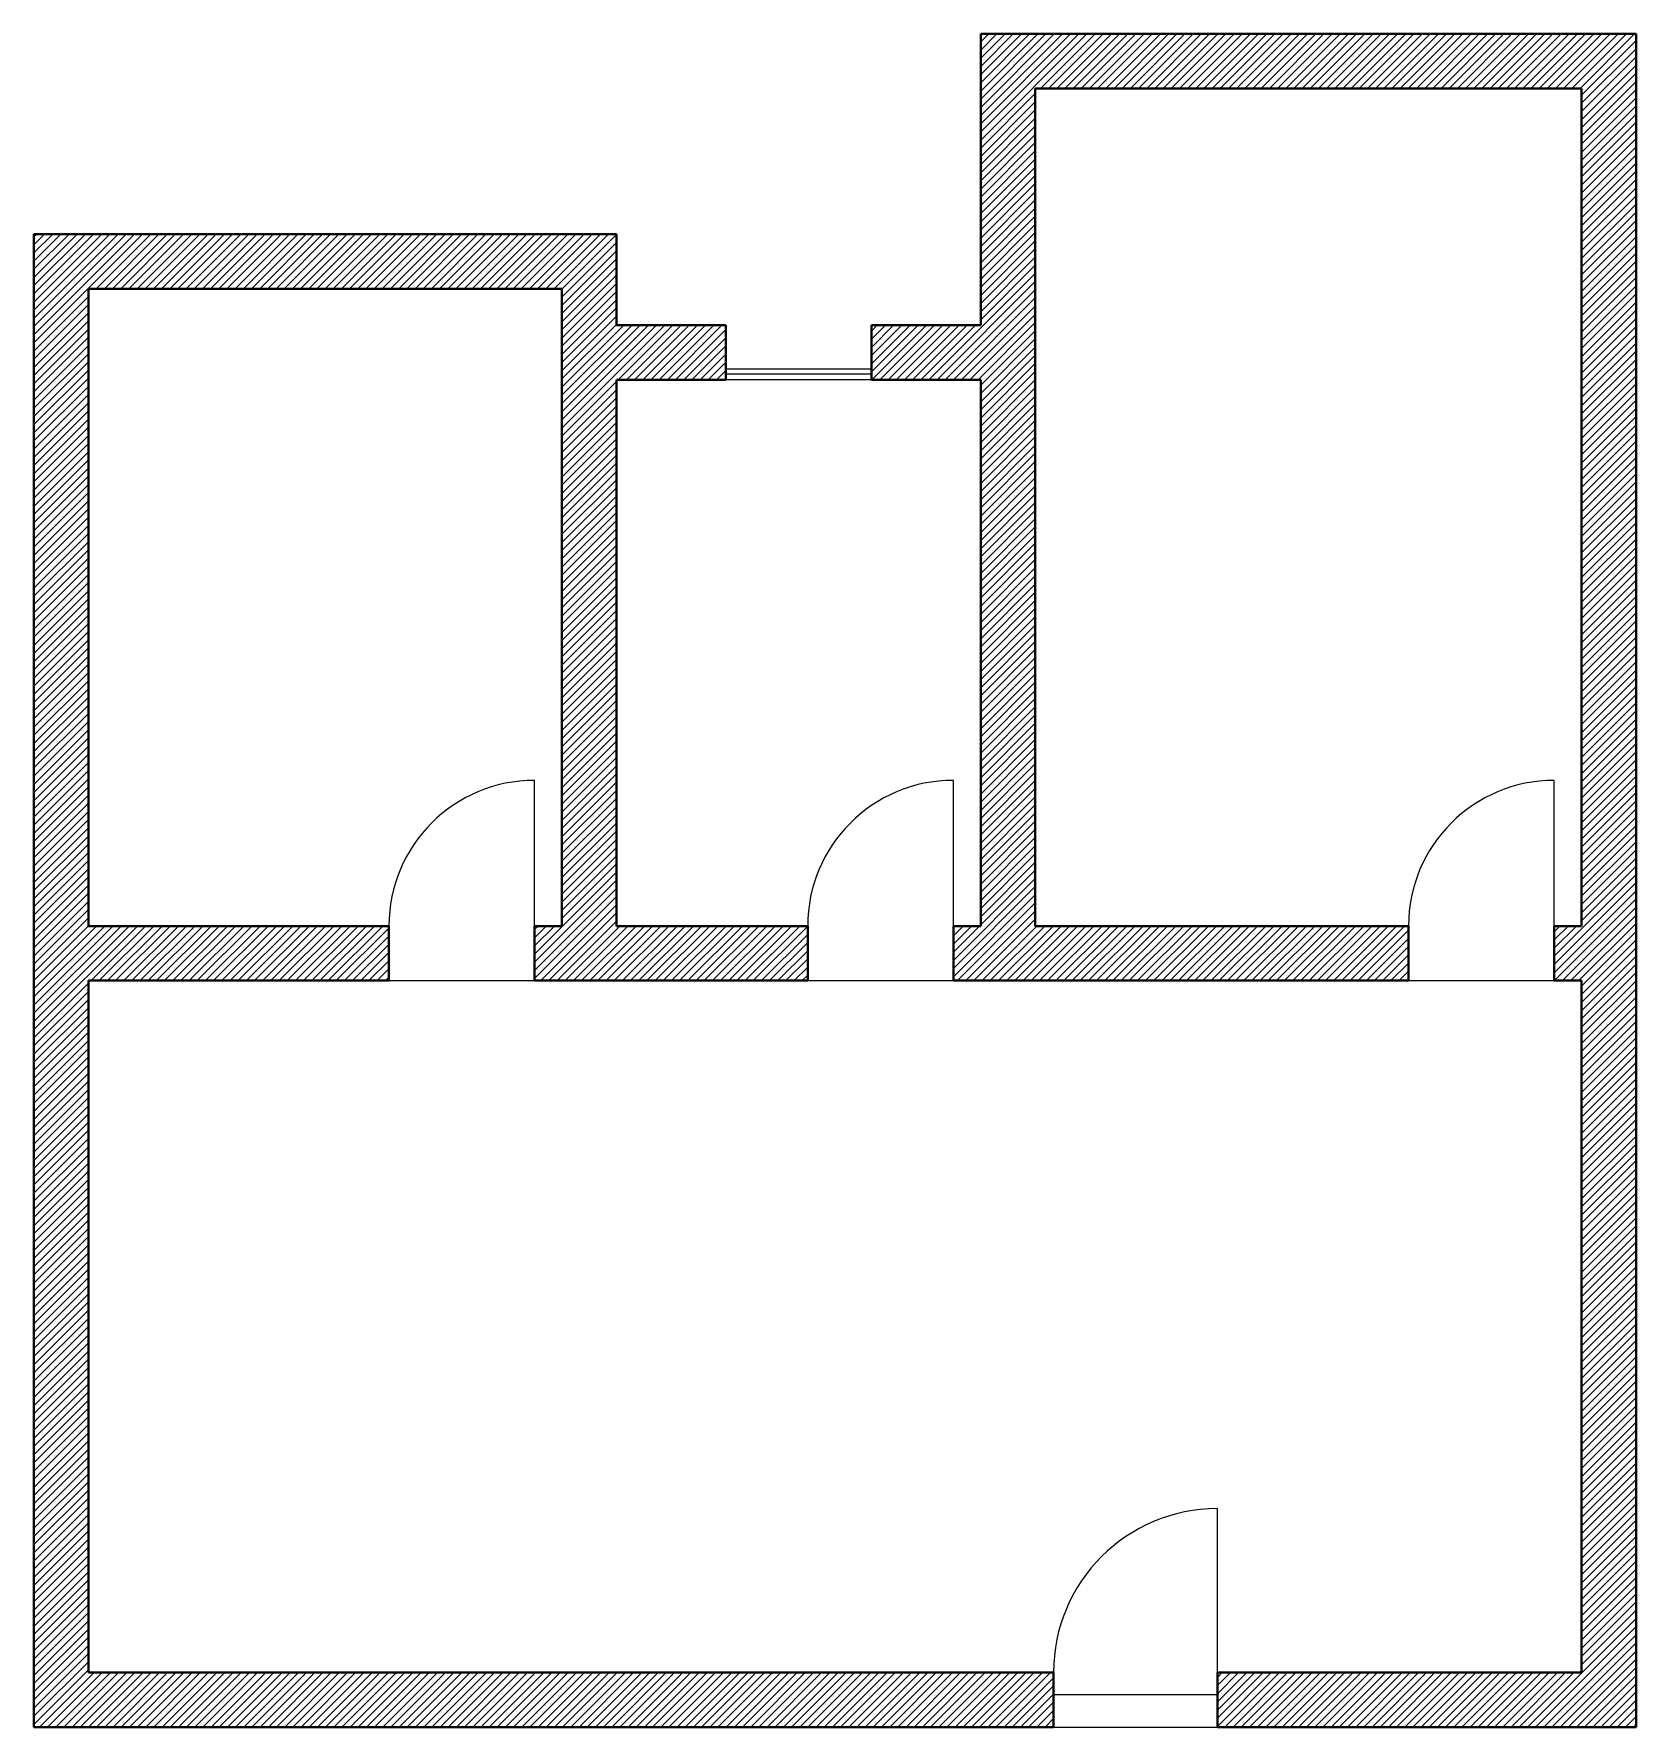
# Model space of a CAD drawing. Header units: millimetres. Extents: x 19 to 899, y 16 to 946.
import ezdxf

# ---------------------------------------------------------------- set-up
doc = ezdxf.new("R2010")
doc.units = ezdxf.units.MM
doc.layers.get('0').update_dxf_attribs({"lineweight": 40})
doc.layers.add('Pianta es 2$0$infissi', color=10, linetype='Continuous')
doc.layers.add('RETINI', color=7, linetype='Continuous')

msp = doc.modelspace()

# ---------------------------------------------------------------- hatches: boundary and pattern name
at = {"layer": 'RETINI'}
h = msp.add_hatch(dxfattribs=at)
h.set_pattern_fill('ANSI31', color=256)
h.set_pattern_definition([(45, (-3412201.4903, -1522020.2318), (-2.2450640303, 2.2450640303), [])])
h.paths.add_polyline_path([(898.63, 946.18), (538.63, 946.18), (538.63, 786.18), (478.63, 786.18), (478.63, 756.18), (538.63, 756.18), (538.63, 456.18), (523.63, 456.18), (523.63, 426.18), (538.63, 426.18), (773.63, 426.18), (773.63, 456.18), (568.63, 456.18), (568.63, 916.18), (868.63, 916.18), (868.63, 456.18), (853.63, 456.18), (853.63, 426.18), (868.63, 426.18), (868.63, 46.18), (668.63, 46.18), (668.63, 16.18), (898.63, 16.18), (898.63, 426.18)])
h.paths.add_polyline_path([(398.63, 786.18), (338.63, 786.18), (338.63, 836.18), (18.63, 836.18), (18.63, 426.18), (18.63, 16.18), (578.63, 16.18), (578.63, 46.18), (48.63, 46.18), (48.63, 426.18), (213.63, 426.18), (213.63, 456.18), (48.63, 456.18), (48.63, 806.18), (308.63, 806.18), (308.63, 456.18), (293.63, 456.18), (293.63, 426.18), (443.63, 426.18), (443.63, 456.18), (338.63, 456.18), (338.63, 756.18), (398.63, 756.18), (398.63, 759.18), (398.63, 762.18)])

# ---------------------------------------------------------------- linework, layer by layer
for p, q in [((898.63, 946.18), (538.63, 946.18)), ((538.63, 946.18), (538.63, 786.18)), ((898.63, 426.18), (898.63, 946.18)), ((868.63, 916.18), (568.63, 916.18)), ((568.63, 916.18), (568.63, 456.18)), ((868.63, 456.18), (868.63, 916.18)), ((338.63, 836.18), (18.63, 836.18)), ((18.63, 836.18), (18.63, 426.18)), ((338.63, 786.18), (338.63, 836.18)), ((308.63, 806.18), (48.63, 806.18)), ((48.63, 806.18), (48.63, 456.18)), ((308.63, 456.18), (308.63, 806.18)), ((338.63, 786.18), (398.63, 786.18)), ((398.63, 756.18), (398.63, 786.18)), ((478.63, 756.18), (478.63, 786.18)), ((478.63, 786.18), (538.63, 786.18)), ((338.63, 456.18), (338.63, 756.18)), ((338.63, 756.18), (398.63, 756.18)), ((478.63, 756.18), (538.63, 756.18)), ((538.63, 756.18), (538.63, 456.18)), ((48.63, 456.18), (213.63, 456.18)), ((213.63, 426.18), (213.63, 456.18)), ((308.63, 456.18), (293.63, 456.18)), ((293.63, 426.18), (293.63, 456.18)), ((443.63, 456.18), (338.63, 456.18)), ((443.63, 456.18), (443.63, 426.18)), ((538.63, 456.18), (523.63, 456.18)), ((523.63, 456.18), (523.63, 426.18)), ((568.63, 456.18), (773.63, 456.18)), ((773.63, 456.18), (773.63, 426.18)), ((868.63, 456.18), (853.63, 456.18)), ((853.63, 456.18), (853.63, 426.18)), ((18.63, 426.18), (18.63, 16.18)), ((48.63, 426.18), (48.63, 46.18)), ((48.63, 426.18), (213.63, 426.18)), ((443.63, 426.18), (293.63, 426.18)), ((538.63, 426.18), (523.63, 426.18)), ((538.63, 426.18), (773.63, 426.18)), ((853.63, 426.18), (868.63, 426.18)), ((868.63, 46.18), (868.63, 426.18)), ((898.63, 16.18), (898.63, 426.18)), ((48.63, 46.18), (578.63, 46.18)), ((578.63, 46.18), (578.63, 16.18)), ((868.63, 46.18), (668.63, 46.18)), ((668.63, 46.18), (668.63, 16.18)), ((18.63, 16.18), (578.63, 16.18)), ((668.63, 16.18), (898.63, 16.18))]:
    msp.add_line(p, q)
at = {"layer": 'Pianta es 2$0$infissi'}
for p, q in [((398.63, 759.18), (398.63, 762.18)), ((398.63, 762.18), (398.63, 762.18)), ((398.63, 762.18), (478.63, 762.18)), ((398.63, 759.18), (398.63, 756.18)), ((478.63, 759.18), (398.63, 759.18)), ((478.63, 756.18), (398.63, 756.18)), ((478.63, 762.18), (478.63, 759.18)), ((478.63, 756.18), (478.63, 759.18)), ((293.63, 456.18), (293.63, 536.18)), ((523.63, 456.18), (523.63, 536.18)), ((853.63, 456.18), (853.63, 536.18)), ((213.63, 456.18), (213.63, 426.18)), ((293.63, 456.18), (293.63, 426.18)), ((443.63, 456.18), (443.63, 426.18)), ((523.63, 456.18), (523.63, 426.18)), ((773.63, 456.18), (773.63, 426.18)), ((853.63, 456.18), (853.63, 426.18)), ((213.63, 426.18), (293.63, 426.18)), ((443.63, 426.18), (523.63, 426.18)), ((773.63, 426.18), (853.63, 426.18)), ((668.63, 46.18), (668.63, 136.18)), ((578.63, 16.18), (578.63, 46.18)), ((668.63, 16.18), (668.63, 46.18)), ((578.63, 16.18), (578.63, 34.18)), ((578.63, 34.18), (668.63, 34.18)), ((578.63, 16.18), (668.63, 16.18))]:
    msp.add_line(p, q, dxfattribs=at)
for centre, radius in [((293.63, 456.18), 80), ((523.63, 456.18), 80), ((853.63, 456.18), 80), ((668.63, 46.18), 90)]:
    msp.add_arc(centre, radius, 90, 180, dxfattribs=at)

doc.saveas('drawing.dxf')
